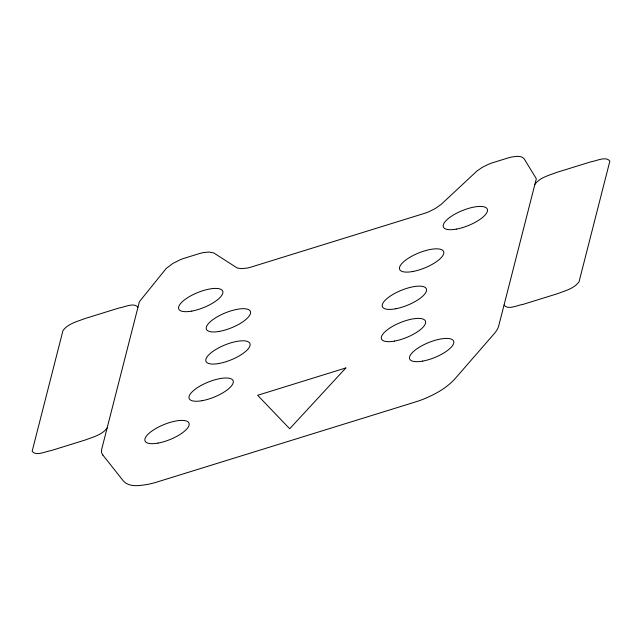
<?xml version="1.0" encoding="UTF-8"?>
<svg xmlns="http://www.w3.org/2000/svg" width="642" height="642" viewBox="0 0 642 642"><rect width="100%" height="100%" fill="white"/><g stroke="black" fill="none" stroke-linecap="round" stroke-linejoin="round"><path stroke-width="0.96" d="M137.942 307.341C134.202 302.077 124.388 307.261 118.939 308.024L84.856 318.584C77.265 321.53 67.948 323.68 62.964 330.574L32.148 451.254C35.888 456.518 45.694 451.342 51.151 450.572L85.234 440.011C92.825 437.066 102.142 434.915 107.126 428.021M504.058 305.046C507.798 310.319 517.612 305.135 523.061 304.372L557.144 293.811C564.735 290.866 574.052 288.715 579.036 281.822L609.852 161.142C606.112 155.878 596.306 161.054 590.849 161.824L556.766 172.385C549.175 175.33 539.858 177.481 534.874 184.374M102.864 455.066L123.794 481.5C130.35 487.695 140.606 485.488 148.631 484.22A37.14 12.639 -22.1 0 0 156.833 482.078L415.823 401.844A37.14 12.639 -22.1 0 0 424.25 398.826C435.493 394.116 446.559 388.041 454.865 378.932L494.051 333.872A52.917 18.016 -22.1 0 0 498.73 325.871L536.319 178.717L524.137 158.767C521.095 155.26 515.662 156.463 511.642 157.057A18.578 6.324 -22.1 0 0 507.389 158.157L493.369 162.506A18.618 6.34 -22.1 0 0 488.377 164.328L482.206 167.41L477.038 170.941L441.19 204.365L435.172 208.602L429.008 211.683A18.618 6.34 -22.1 0 1 424.009 213.513L251.696 266.895A18.618 6.34 -22.1 0 1 246.857 268.115L241.336 268.653L237.235 268.003L213.77 252.948L209.067 252.033L203.546 252.579A18.618 6.34 -22.1 0 0 198.707 253.791L184.687 258.132A18.578 6.324 -22.1 0 0 180.314 259.705L173.003 263.348L166.206 268.484L139.386 301.692L101.805 448.838A52.917 18.016 -22.1 0 0 102.856 455.066M345.845 367.954L289.702 428.76L257.635 395.287L345.845 367.954M456.261 229.138A23.714 8.073 -22.1 0 0 487.414 209.42A23.714 8.073 -22.1 0 0 452.369 215.64A23.714 8.073 -22.1 0 0 456.261 229.138M413.288 271.414A23.714 8.073 -22.1 0 0 443.622 251.552A23.714 8.073 -22.1 0 0 408.031 258.453A23.714 8.073 -22.1 0 0 413.288 271.414M395.825 308.754A23.714 8.073 -22.1 0 0 426.384 288.924A23.714 8.073 -22.1 0 0 390.93 295.649A23.714 8.073 -22.1 0 0 395.825 308.754M394.573 341.079A23.714 8.073 -22.1 0 0 425.518 321.321A23.714 8.073 -22.1 0 0 390.312 327.725A23.714 8.073 -22.1 0 0 394.573 341.079M422.637 361.117A23.714 8.073 -22.1 0 0 453.701 341.375A23.714 8.073 -22.1 0 0 418.592 347.675A23.714 8.073 -22.1 0 0 422.637 361.117M191.797 311.097A23.714 8.073 -22.1 0 0 222.774 291.34A23.714 8.073 -22.1 0 0 187.608 297.711A23.714 8.073 -22.1 0 0 191.797 311.097M218.77 331.505A23.714 8.073 -22.1 0 0 250.54 311.908A23.714 8.073 -22.1 0 0 215.945 317.589A23.714 8.073 -22.1 0 0 218.77 331.505M218.505 363.573A23.714 8.073 -22.1 0 0 250.067 343.927A23.714 8.073 -22.1 0 0 215.319 349.794A23.714 8.073 -22.1 0 0 218.505 363.573M202.013 400.704A23.714 8.073 -22.1 0 0 233.215 380.987A23.714 8.073 -22.1 0 0 198.185 387.182A23.714 8.073 -22.1 0 0 202.013 400.704M158.012 443.1A23.714 8.073 -22.1 0 0 189.077 423.359A23.714 8.073 -22.1 0 0 153.968 429.659A23.714 8.073 -22.1 0 0 158.012 443.1"/></g></svg>
